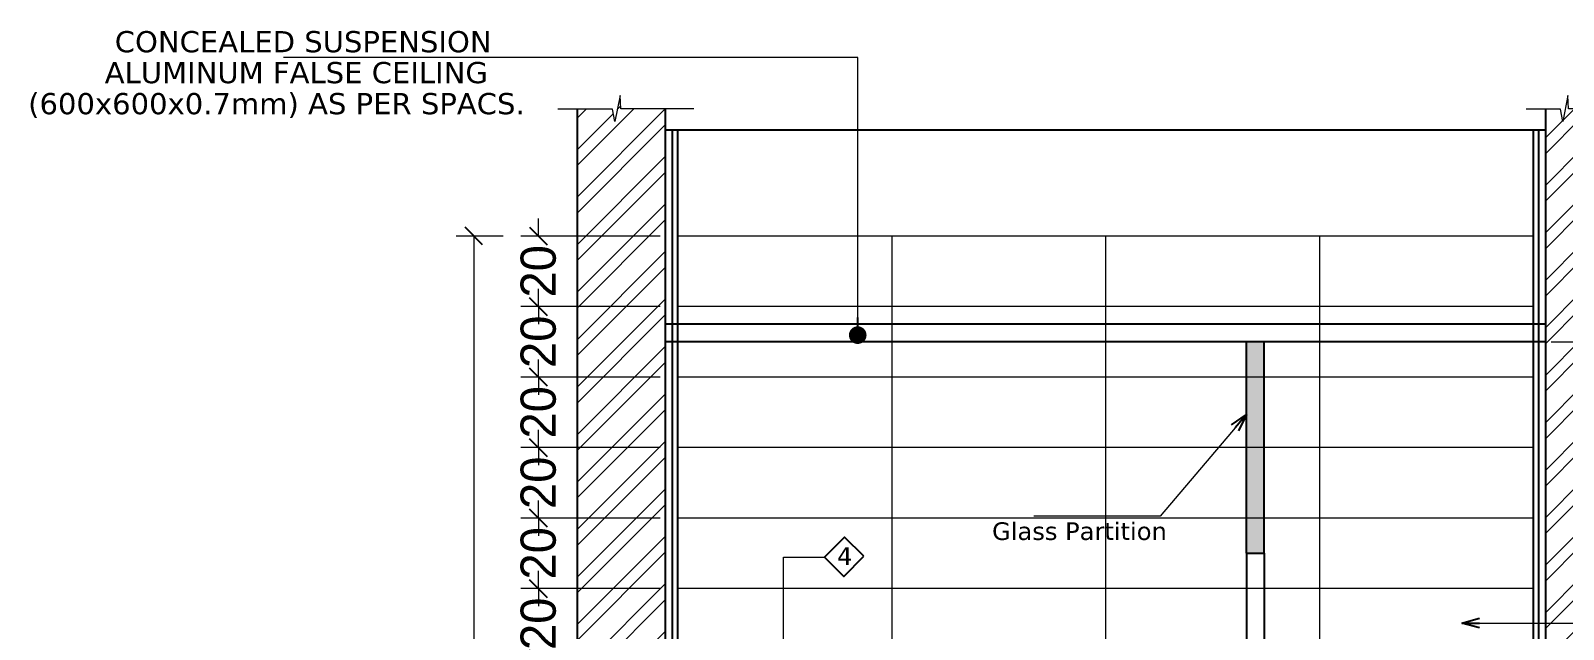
# Model space of a CAD drawing. Header units: centimetres. Extents: x 7997 to 116674, y 1017 to 13844.
# Drawn here: x 51364.5 to 51799.8, y 10077 to 10246.8 of the extents above; entities that cross this region are included whole.
import ezdxf

# ---------------------------------------------------------------- set-up
doc = ezdxf.new("R2010")
doc.units = ezdxf.units.CM
doc.header["$LTSCALE"] = 200
doc.header["$PDMODE"] = 2
for name, color, linetype in [('A-DIM', 10, 'Continuous'), ('AFP-HATCH-TILES', 251, 'Continuous'), ('AFP-WALL  PLASTER', 8, 'Continuous'), ('DIM', 11, 'Continuous'), ('STEP', 7, 'Continuous'), ('WIN', 6, 'Continuous')]:
    doc.layers.add(name, color=color, linetype=linetype)
for name, color, linetype, lineweight in [('HAT', 8, 'Continuous', 9), ('TEXT', 6, 'Continuous', 18), ('WALL', 3, 'Continuous', 25)]:
    doc.layers.add(name, color=color, linetype=linetype, lineweight=lineweight)
doc.styles.add('sheet notes', font='verdana.ttf')
doc.styles.add('T2', font='')
doc.styles.get('T2').set_extended_font_data('Elisia')
doc.dimstyles.new('NORMAL', dxfattribs={"dimtxt": 18, "dimasz": 5, "dimexe": 5, "dimexo": 5, "dimgap": 1, "dimtad": 0, "dimdec": 0, "dimdsep": 46, "dimtxsty": 'T2', "dimblk1": 'OBLIQUE', "dimblk2": 'OBLIQUE', "dimsah": 1, "dimcen": 0.09, "dimclrd": 4, "dimclre": 4, "dimclrt": 6, "dimadec": 0, "dimazin": 0, "dimtfac": 1, "dimtdec": 0, "dimtofl": 0, "dimtmove": 1, "dimatfit": 2, "dimldrblk": 'OPEN30', "dimfxl": 0, "dimtolj": 1, "dimtzin": 0, "dimlwd": 5, "dimlwe": 5, "dimarcsym": 0})
doc.dimstyles.new('NORMAL-1', dxfattribs={"dimtxt": 10, "dimasz": 5, "dimexe": 5, "dimexo": 5, "dimgap": 1, "dimtad": 0, "dimdec": 0, "dimdsep": 46, "dimtxsty": 'T2', "dimblk1": 'OBLIQUE', "dimblk2": 'OBLIQUE', "dimsah": 1, "dimcen": 0.09, "dimclrd": 4, "dimclre": 4, "dimclrt": 6, "dimadec": 0, "dimazin": 0, "dimtfac": 1, "dimtdec": 0, "dimtofl": 0, "dimtmove": 1, "dimatfit": 3, "dimldrblk": 'OPEN30', "dimfxl": 0, "dimtolj": 1, "dimtzin": 0, "dimlwd": 5, "dimlwe": 5, "dimarcsym": 0})

# ---------------------------------------------------------------- blocks, each defined once
blk = doc.blocks.new('_OBLIQUE')
at = {"color": 0, "linetype": 'ByBlock'}
blk.add_line((-0.5, -0.5), (0.5, 0.5), dxfattribs=at)
blk = doc.blocks.new('_Open30')
at = {"color": 0, "linetype": 'ByBlock', "lineweight": -2}
for p, q in [((-1, 0.268), (0, 0)), ((0, 0), (-1, -0.268)), ((0, 0), (-1, 0))]:
    blk.add_line(p, q, dxfattribs=at)
blk = doc.blocks.new('*D330')
at = {"layer": 'Defpoints', "color": 0, "transparency": 16777216}
for p in [(51791.29, 10158.57), (51823.88, 10158.57), (51791.29, 9888.57, 0)]:
    blk.add_point(p, dxfattribs=at)
at = {"layer": 'DIM', "color": 4, "lineweight": 5, "transparency": 16777216}
for p, q in [((51796.29, 10158.57), (51828.88, 10158.57)), ((51823.88, 10158.57), (51823.88, 10037.43)), ((51823.88, 9888.57), (51823.88, 10009.71)), ((51796.29, 9888.57), (51828.88, 9888.57))]:
    blk.add_line(p, q, dxfattribs=at)
at = {"layer": 'DIM', "color": 4, "lineweight": 5, "transparency": 16777216, "xscale": 5, "yscale": 5, "zscale": 5}
for p, rotation in [((51823.88, 10158.57), 90), ((51823.88, 9888.57), 270)]:
    blk.add_blockref('_OBLIQUE', p, dxfattribs=dict(at, rotation=rotation))
at = {"layer": 'DIM', "color": 6, "transparency": 16777216, "insert": (51823.88, 10023.57), "char_height": 10, "attachment_point": 5, "rotation": 90, "style": 'T2'}
blk.add_mtext('\\A1;270', dxfattribs=at)
blk = doc.blocks.new('*D331')
at = {"layer": 'Defpoints', "color": 0, "transparency": 16777216}
for p in [(51548.29, 10188.57), (51508.7, 10168.57), (51548.29, 10168.57)]:
    blk.add_point(p, dxfattribs=at)
at = {"layer": 'DIM', "color": 4, "lineweight": 5, "transparency": 16777216}
for p, q in [((51508.7, 10188.57), (51508.7, 10193.57)), ((51543.29, 10188.57), (51503.7, 10188.57)), ((51543.29, 10168.57), (51503.7, 10168.57)), ((51508.7, 10168.57), (51508.7, 10163.57))]:
    blk.add_line(p, q, dxfattribs=at)
at = {"layer": 'DIM', "color": 4, "lineweight": 5, "transparency": 16777216, "xscale": 5, "yscale": 5, "zscale": 5}
for p, rotation in [((51508.7, 10188.57), 270), ((51508.7, 10168.57), 90)]:
    blk.add_blockref('_OBLIQUE', p, dxfattribs=dict(at, rotation=rotation))
at = {"layer": 'DIM', "color": 6, "transparency": 16777216, "insert": (51508.7, 10178.57), "char_height": 10, "attachment_point": 5, "rotation": 90, "style": 'T2'}
blk.add_mtext('\\A1;20', dxfattribs=at)
blk = doc.blocks.new('*D332')
at = {"layer": 'Defpoints', "color": 0, "transparency": 16777216}
for p in [(51548.29, 10168.57), (51508.7, 10148.57), (51548.29, 10148.57)]:
    blk.add_point(p, dxfattribs=at)
at = {"layer": 'DIM', "color": 4, "lineweight": 5, "transparency": 16777216}
for p, q in [((51508.7, 10168.57), (51508.7, 10173.57)), ((51543.29, 10168.57), (51503.7, 10168.57)), ((51543.29, 10148.57), (51503.7, 10148.57)), ((51508.7, 10148.57), (51508.7, 10143.57))]:
    blk.add_line(p, q, dxfattribs=at)
at = {"layer": 'DIM', "color": 4, "lineweight": 5, "transparency": 16777216, "xscale": 5, "yscale": 5, "zscale": 5}
for p, rotation in [((51508.7, 10168.57), 270), ((51508.7, 10148.57), 90)]:
    blk.add_blockref('_OBLIQUE', p, dxfattribs=dict(at, rotation=rotation))
at = {"layer": 'DIM', "color": 6, "transparency": 16777216, "insert": (51508.7, 10158.57), "char_height": 10, "attachment_point": 5, "rotation": 90, "style": 'T2'}
blk.add_mtext('\\A1;20', dxfattribs=at)
blk = doc.blocks.new('*D333')
at = {"layer": 'Defpoints', "color": 0, "transparency": 16777216}
for p in [(51548.29, 10148.57), (51508.7, 10128.57), (51548.29, 10128.57)]:
    blk.add_point(p, dxfattribs=at)
at = {"layer": 'DIM', "color": 4, "lineweight": 5, "transparency": 16777216}
for p, q in [((51508.7, 10148.57), (51508.7, 10153.57)), ((51543.29, 10148.57), (51503.7, 10148.57)), ((51543.29, 10128.57), (51503.7, 10128.57)), ((51508.7, 10128.57), (51508.7, 10123.57))]:
    blk.add_line(p, q, dxfattribs=at)
at = {"layer": 'DIM', "color": 4, "lineweight": 5, "transparency": 16777216, "xscale": 5, "yscale": 5, "zscale": 5}
for p, rotation in [((51508.7, 10148.57), 270), ((51508.7, 10128.57), 90)]:
    blk.add_blockref('_OBLIQUE', p, dxfattribs=dict(at, rotation=rotation))
at = {"layer": 'DIM', "color": 6, "transparency": 16777216, "insert": (51508.7, 10138.57), "char_height": 10, "attachment_point": 5, "rotation": 90, "style": 'T2'}
blk.add_mtext('\\A1;20', dxfattribs=at)
blk = doc.blocks.new('*D334')
at = {"layer": 'Defpoints', "color": 0, "transparency": 16777216}
for p in [(51548.29, 10128.57), (51508.7, 10108.57), (51548.29, 10108.57)]:
    blk.add_point(p, dxfattribs=at)
at = {"layer": 'DIM', "color": 4, "lineweight": 5, "transparency": 16777216}
for p, q in [((51508.7, 10128.57), (51508.7, 10133.57)), ((51543.29, 10128.57), (51503.7, 10128.57)), ((51543.29, 10108.57), (51503.7, 10108.57)), ((51508.7, 10108.57), (51508.7, 10103.57))]:
    blk.add_line(p, q, dxfattribs=at)
at = {"layer": 'DIM', "color": 4, "lineweight": 5, "transparency": 16777216, "xscale": 5, "yscale": 5, "zscale": 5}
for p, rotation in [((51508.7, 10128.57), 270), ((51508.7, 10108.57), 90)]:
    blk.add_blockref('_OBLIQUE', p, dxfattribs=dict(at, rotation=rotation))
at = {"layer": 'DIM', "color": 6, "transparency": 16777216, "insert": (51508.7, 10118.57), "char_height": 10, "attachment_point": 5, "rotation": 90, "style": 'T2'}
blk.add_mtext('\\A1;20', dxfattribs=at)
blk = doc.blocks.new('*D335')
at = {"layer": 'Defpoints', "color": 0, "transparency": 16777216}
for p in [(51548.29, 10108.57), (51508.7, 10088.57), (51548.29, 10088.57)]:
    blk.add_point(p, dxfattribs=at)
at = {"layer": 'DIM', "color": 4, "lineweight": 5, "transparency": 16777216}
for p, q in [((51508.7, 10108.57), (51508.7, 10113.57)), ((51543.29, 10108.57), (51503.7, 10108.57)), ((51543.29, 10088.57), (51503.7, 10088.57)), ((51508.7, 10088.57), (51508.7, 10083.57))]:
    blk.add_line(p, q, dxfattribs=at)
at = {"layer": 'DIM', "color": 4, "lineweight": 5, "transparency": 16777216, "xscale": 5, "yscale": 5, "zscale": 5}
for p, rotation in [((51508.7, 10108.57), 270), ((51508.7, 10088.57), 90)]:
    blk.add_blockref('_OBLIQUE', p, dxfattribs=dict(at, rotation=rotation))
at = {"layer": 'DIM', "color": 6, "transparency": 16777216, "insert": (51508.7, 10098.57), "char_height": 10, "attachment_point": 5, "rotation": 90, "style": 'T2'}
blk.add_mtext('\\A1;20', dxfattribs=at)
blk = doc.blocks.new('*D336')
at = {"layer": 'Defpoints', "color": 0, "transparency": 16777216}
for p in [(51548.29, 10088.57), (51508.7, 10068.57), (51548.29, 10068.57)]:
    blk.add_point(p, dxfattribs=at)
at = {"layer": 'DIM', "color": 4, "lineweight": 5, "transparency": 16777216}
for p, q in [((51508.7, 10088.57), (51508.7, 10093.57)), ((51543.29, 10088.57), (51503.7, 10088.57)), ((51543.29, 10068.57), (51503.7, 10068.57)), ((51508.7, 10068.57), (51508.7, 10063.57))]:
    blk.add_line(p, q, dxfattribs=at)
at = {"layer": 'DIM', "color": 4, "lineweight": 5, "transparency": 16777216, "xscale": 5, "yscale": 5, "zscale": 5}
for p, rotation in [((51508.7, 10088.57), 270), ((51508.7, 10068.57), 90)]:
    blk.add_blockref('_OBLIQUE', p, dxfattribs=dict(at, rotation=rotation))
at = {"layer": 'DIM', "color": 6, "transparency": 16777216, "insert": (51508.7, 10078.57), "char_height": 10, "attachment_point": 5, "rotation": 90, "style": 'T2'}
blk.add_mtext('\\A1;20', dxfattribs=at)
blk = doc.blocks.new('*D361')
at = {"layer": 'Defpoints', "color": 0, "transparency": 16777216}
for p in [(51503.7, 10188.57), (51490.37, 9888.57), (51503.7, 9888.57)]:
    blk.add_point(p, dxfattribs=at)
at = {"layer": 'DIM', "color": 4, "lineweight": 5, "transparency": 16777216}
for p, q in [((51498.7, 10188.57), (51485.37, 10188.57)), ((51490.37, 10188.57), (51490.37, 10052.43)), ((51490.37, 9888.57), (51490.37, 10024.71)), ((51498.7, 9888.57), (51485.37, 9888.57))]:
    blk.add_line(p, q, dxfattribs=at)
at = {"layer": 'DIM', "color": 4, "lineweight": 5, "transparency": 16777216, "xscale": 5, "yscale": 5, "zscale": 5}
for p, rotation in [((51490.37, 10188.57), 90), ((51490.37, 9888.57), 270)]:
    blk.add_blockref('_OBLIQUE', p, dxfattribs=dict(at, rotation=rotation))
at = {"layer": 'DIM', "color": 6, "transparency": 16777216, "insert": (51490.37, 10038.57), "char_height": 10, "attachment_point": 5, "rotation": 90, "style": 'T2'}
blk.add_mtext('\\A1;300', dxfattribs=at)
blk = doc.blocks.new('DOT')
at = {"color": 0, "linetype": 'ByBlock'}
blk.add_line((-0.5, 0), (-1, 0), dxfattribs=at)
at = {"color": 0, "linetype": 'ByBlock', "const_width": 0.5}
blk.add_lwpolyline([(-0.25, 0, 1), (0.25, 0, 1)], format="xyb", close=True, dxfattribs=at)

msp = doc.modelspace()

# ---------------------------------------------------------------- hatches: boundary and pattern name
at = {"layer": 'HAT'}
h = msp.add_hatch(dxfattribs=at)
h.set_pattern_fill('ANSI32', color=8)
h.set_pattern_definition([(45, (19547.728, -7089.674), (-6.735192, 6.735192), []), (45, (19552.218, -7089.674), (-6.735192, 6.735192), [])])
h.paths.add_polyline_path([(51519.7858, 10224.5926), (51529.7683, 10224.5926), (51530.4314, 10221.0315), (51531.8822, 10228.4436), (51532.0822, 10224.6253), (51544.7858, 10224.6253), (51544.7858, 9878.5702), (51519.7858, 9878.5702)])
h = msp.add_hatch(dxfattribs=at)
h.set_pattern_fill('ANSI32', color=8)
h.set_pattern_definition([(45, (19657.728, -7089.674), (-6.735192, 6.735192), []), (45, (19662.218, -7089.674), (-6.735192, 6.735192), [])])
h.paths.add_polyline_path([(51804.7858, 9878.5702), (51794.7858, 9878.5702), (51794.7858, 10224.5926), (51798.974, 10224.5926), (51799.637, 10221.0315), (51801.0878, 10228.4436), (51801.2879, 10224.6253), (51804.7858, 10224.6253)])
at = {"layer": 'WALL'}
h = msp.add_hatch(color=5, dxfattribs=at)
h.set_gradient(color1=(0, 0, 255), one_color=1, tint=1, name='INVHEMISPHERICAL')
h.paths.add_polyline_path([(51709.7858, 10098.5702), (51714.7858, 10098.5702), (51714.7858, 10158.5702), (51709.7858, 10158.5702)])

# ---------------------------------------------------------------- linework, layer by layer
at = {"layer": 'AFP-HATCH-TILES', "color": 251}
for p, q in [((51548.2858, 9888.5702, 0), (51548.2858, 10218.5702)), ((51791.2858, 9888.5702, 0), (51791.2858, 10218.5702))]:
    msp.add_line(p, q, dxfattribs=at)
at = {"layer": 'AFP-WALL  PLASTER'}
for p, q in [((51546.7858, 9888.5702, 0), (51546.7858, 10218.5702, 0)), ((51792.7858, 9888.5702, 0), (51792.7858, 10218.5702, 0))]:
    msp.add_line(p, q, dxfattribs=at)
at = {"layer": 'HAT'}
for p, q in [((51791.2858, 10188.5702), (51548.2858, 10188.5702)), ((51609.0358, 10188.5702), (51609.0358, 9888.5702)), ((51669.7858, 10188.5702), (51669.7858, 9888.5702)), ((51730.5358, 10188.5702), (51730.5358, 9888.5702)), ((51791.2858, 10168.5702), (51548.2858, 10168.5702)), ((51791.2858, 10148.5702), (51548.2858, 10148.5702)), ((51791.2858, 10128.5702), (51548.2858, 10128.5702)), ((51791.2858, 10108.5702), (51548.2858, 10108.5702)), ((51791.2858, 10088.5702), (51548.2858, 10088.5702))]:
    msp.add_line(p, q, dxfattribs=at)
for points in [[(51552.8434, 10224.6253), (51532.0822, 10224.6253), (51531.8822, 10228.4436), (51530.4314, 10221.0315), (51529.7683, 10224.5926), (51514.1916, 10224.5926)], [(51811.6201, 10224.6253), (51801.2879, 10224.6253), (51801.0878, 10228.4436), (51799.637, 10221.0315), (51798.974, 10224.5926), (51789.1916, 10224.5926)]]:
    msp.add_lwpolyline(points, dxfattribs=at)
at = {"layer": 'STEP'}
for p, q in [((51794.7858, 10218.5702), (51544.7858, 10218.5702)), ((51794.7858, 10163.5702), (51544.7858, 10163.5702)), ((51794.7858, 10158.5702), (51544.7858, 10158.5702))]:
    msp.add_line(p, q, dxfattribs=at)
at = {"layer": 'WALL'}
for p, q in [((51519.7858, 9878.5702), (51519.7858, 10224.5926)), ((51544.7858, 9878.5702), (51544.7858, 10224.6253)), ((51794.7858, 9878.5702), (51794.7858, 10224.5926)), ((51709.7858, 10098.5702), (51709.7858, 10158.5702)), ((51714.7858, 10158.5702), (51709.7858, 10158.5702)), ((51714.7858, 10098.5702), (51714.7858, 10158.5702)), ((51709.7858, 10098.5702), (51714.7858, 10098.5702))]:
    msp.add_line(p, q, dxfattribs=at)
at = {"layer": 'WALL', "elevation": 0}
msp.add_lwpolyline([(51601.1018, 10097.7173), (51595.6486, 10103.1705), (51589.958, 10097.4799), (51595.4113, 10092.0267)], close=True, dxfattribs=at)
at = {"layer": 'WIN'}
for p, q in [((51709.7858, 10098.5702), (51709.7858, 9888.5702)), ((51714.7858, 10098.5702), (51714.7858, 9888.5702))]:
    msp.add_line(p, q, dxfattribs=at)

# ---------------------------------------------------------------- texts
at = {"layer": 'TEXT', "style": 'sheet notes'}
for s, height, p in [('CONCEALED SUSPENSION', 6.013696, (51388.3865, 10240.7084)), ('ALUMINUM FALSE CEILING', 6.013696, (51385.5311, 10231.9352)), ('(600x600x0.7mm) AS PER SPACS.', 6.013696, (51363.7883, 10223.1311)), ('Glass Partition', 5, (51637.5368, 10102.3521)), ('4', 5, (51593.5044, 10095.2913, 0))]:
    msp.add_text(s, height=height, dxfattribs=at).set_placement(p)

# ---------------------------------------------------------------- dimensions: what is measured, and where the dimension line sits
at = {"layer": 'DIM'}
for base, p1, p2, picture, middle in [((51490.372, 9888.5702), (51503.6962, 10188.5702), (51503.6962, 9888.5702), '*D361', (51490.372, 10038.5702)), ((51508.6962, 10168.5702), (51548.2858, 10188.5702), (51548.2858, 10168.5702), '*D331', (51508.6962, 10178.5702)), ((51508.6962, 10148.5702), (51548.2858, 10168.5702), (51548.2858, 10148.5702), '*D332', (51508.6962, 10158.5702)), ((51823.8799, 10158.5702), (51791.2858, 9888.5702, 0), (51791.2858, 10158.5702), '*D330', (51823.8799, 10023.5702)), ((51508.6962, 10128.5702), (51548.2858, 10148.5702), (51548.2858, 10128.5702), '*D333', (51508.6962, 10138.5702)), ((51508.6962, 10108.5702), (51548.2858, 10128.5702), (51548.2858, 10108.5702), '*D334', (51508.6962, 10118.5702)), ((51508.6962, 10088.5702), (51548.2858, 10108.5702), (51548.2858, 10088.5702), '*D335', (51508.6962, 10098.5702)), ((51508.6962, 10068.5702), (51548.2858, 10088.5702), (51548.2858, 10068.5702), '*D336', (51508.6962, 10078.5702))]:
    dim = msp.add_linear_dim(base=base, p1=p1, p2=p2, angle=90, dimstyle='NORMAL-1', dxfattribs=at)
    dim.commit()
    dim.dimension.update_dxf_attribs({"geometry": picture, "text_midpoint": middle})

# ---------------------------------------------------------------- leaders
at = {"layer": 'A-DIM'}
msp.add_leader([(51770.9928, 10078.7879), (51872.0692, 10078.7879)], dimstyle='NORMAL-1', override={"dimgap": 1, "dimtad": 0}, dxfattribs=at)
at = {"layer": 'DIM'}
for points, dimstyle, override in [([(51599.3879, 10160.4631), (51599.3879, 10239.2238), (51436.2788, 10239.2238)], 'NORMAL', {"dimldrblk": 'Dot', "dimfxl": 6, "dimfxlon": 1}), ([(51709.7858, 10137.9906), (51685.2362, 10109.1394), (51649.3767, 10109.1394)], 'NORMAL-1', {"dimgap": 1, "dimtad": 0, "dimfxl": 0.05, "dimfxlon": 1}), ([(51578.2858, 10068.4097, 0), (51578.2858, 10097.4799, 0), (51589.958, 10097.4799, 0)], 'NORMAL-1', {"dimgap": 1, "dimtad": 0})]:
    msp.add_leader(points, dimstyle=dimstyle, override=override, dxfattribs=at)

doc.saveas('drawing.dxf')
